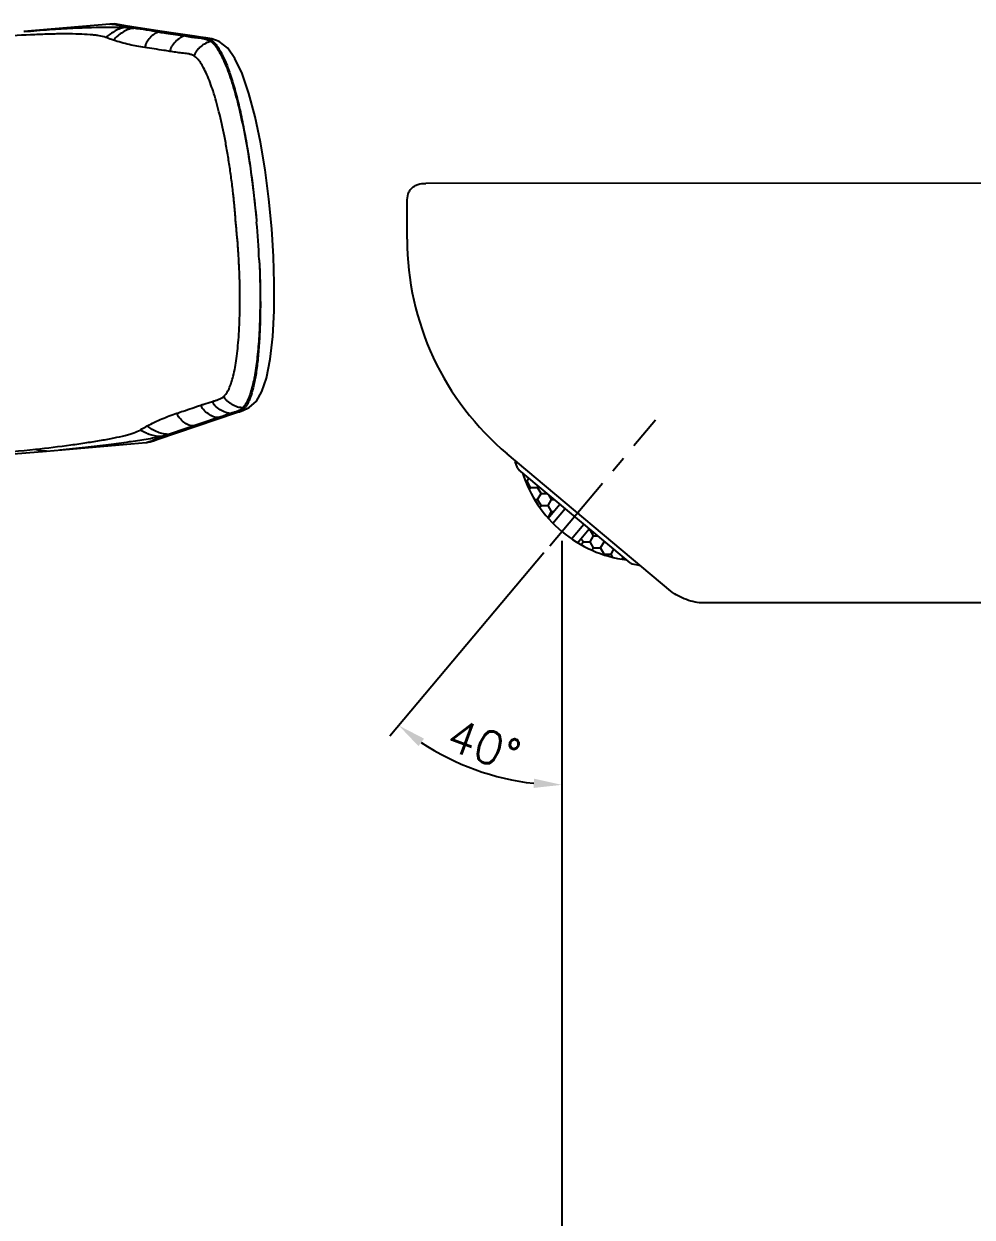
# Model space of a CAD drawing. Extents: x -7342 to 109, y -2615 to 214.
# Drawn here: x -5363.1 to -5261.6, y -2532.9 to -2405 of the extents above; entities that cross this region are included whole.
import ezdxf

# ---------------------------------------------------------------- set-up
doc = ezdxf.new("R2010")
doc.units = 0
doc.header["$LTSCALE"] = 7
doc.linetypes.add('CENTER', pattern=[2, 1.25, -0.25, 0.25, -0.25])
doc.layers.get('0').update_dxf_attribs({"color": 2, "linetype": 'CONTINUOUS'})
for name, color, linetype in [('08_ALL_FEATURES', 7, 'CONTINUOUS'), ('CL', 1, 'CENTER'), ('D', 2, 'CONTINUOUS'), ('DWG', 7, 'CONTINUOUS')]:
    doc.layers.add(name, color=color, linetype=linetype)
doc.styles.add('GHS', font='ROMANS.shx', dxfattribs={"bigfont": 'GHS.shx'})

msp = doc.modelspace()

# ---------------------------------------------------------------- hatches: boundary and pattern name
at = {"layer": 'D', "ltscale": 0.6}
h = msp.add_hatch(dxfattribs=at)
h.set_pattern_fill('HONEY', color=256, scale=6)
h.set_pattern_definition([(0, (5329.1063, 1194.3139), (1.125, 0.649519053), [0.75, -1.5]), (120, (5329.1063, 1194.3139), (-1.125, 0.649519053), [0.75, -1.5]), (60, (5329.1063, 1194.3139), (2e-16, 1.299038106), [-1.5, 0.75])])
h.paths.add_polyline_path([(-5305.75, -2456.47), (-5309.75, -2453.11, 0.104208), (-5307.01, -2457.97)])
h.paths.add_polyline_path([(-5303.87, -2460.61, 0.104208), (-5298.61, -2462.46), (-5302.61, -2459.11)])

# ---------------------------------------------------------------- linework, layer by layer
at = {"color": 7, "linetype": 'Continuous'}
for p, q in [((-5232.86, -2422.1), (-5320.11, -2422.11)), ((-5322.11, -2428.1), (-5322.11, -2424.09)), ((-5293.85, -2465.8), (-5311.39, -2451.08)), ((-5254.85, -2467.07), (-5290.35, -2467.07))]:
    msp.add_line(p, q, dxfattribs=at)
for p, q in [((-5305.54, -2460.41), (-5305.54, -2564.23)), ((-5307.47, -2461.71), (-5323.95, -2481.36))]:
    msp.add_line(p, q)
msp.add_arc((-5292.11, -2428.1), 30, 180, 230, dxfattribs=at)
msp.add_arc((-5305.54, -2459.41), 27.15, 236.3345, 263.6655)
for points, knots in [([(-5322.11, -2424.09), (-5322.11, -2423.8), (-5322.06, -2423.38), (-5321.83, -2422.89), (-5321.6, -2422.6), (-5321.31, -2422.38), (-5320.82, -2422.15), (-5320.4, -2422.11), (-5320.11, -2422.11)], [0, 0, 0, 0, 0.270674, 0.387943, 0.499408, 0.611025, 0.728672, 1, 1, 1, 1]), ([(-5290.35, -2467.07), (-5290.66, -2467.07), (-5291.29, -2467), (-5292.21, -2466.73), (-5293.08, -2466.34), (-5293.62, -2466), (-5293.85, -2465.8)], [0, 0, 0, 0, 0.241215, 0.500268, 0.75918, 1, 1, 1, 1])]:
    msp.add_open_spline(points, degree=3, knots=knots, dxfattribs=at)
for points in [[(-5320.89, -2482.41), (-5320.29, -2481.61), (-5322.99, -2480.21)], [(-5308.51, -2485.9), (-5308.56, -2486.89), (-5305.54, -2486.56)]]:
    msp.add_solid(points)
at = {"layer": '08_ALL_FEATURES', "color": 7, "linetype": 'Continuous'}
for p, q in [((-5353.95, -2405.04), (-5363.15, -2405.85)), ((-5353.95, -2405.04), (-5353.94, -2405.04)), ((-5344.88, -2406.35), (-5347.13, -2406.01)), ((-5338.24, -2426.06), (-5338.23, -2426.25)), ((-5348.79, -2449.53), (-5340.39, -2446.68)), ((-5342.31, -2447.21), (-5347.57, -2449)), ((-5365.17, -2451.17), (-5360.72, -2450.81)), ((-5360.72, -2450.81), (-5350.04, -2449.87))]:
    msp.add_line(p, q, dxfattribs=at)
for points in [[(-5351.59, -2405.33), (-5352.26, -2405.22), (-5352.84, -2405.11), (-5353.46, -2405.03), (-5353.94, -2405.04)], [(-5347.13, -2406.01), (-5349.04, -2405.72), (-5351.59, -2405.33)], [(-5336.42, -2429.93), (-5336.6, -2426.99), (-5336.91, -2423.79), (-5337.31, -2420.66), (-5337.81, -2417.7), (-5338.38, -2414.97), (-5339.05, -2412.48), (-5339.78, -2410.34), (-5340.54, -2408.74), (-5341.31, -2407.64), (-5342.23, -2406.91), (-5343.03, -2406.63), (-5343.67, -2406.52), (-5344.25, -2406.45), (-5344.88, -2406.35)], [(-5340.39, -2446.68), (-5340.06, -2446.58), (-5339.7, -2446.46), (-5339.01, -2446.14), (-5338.24, -2445.43), (-5337.66, -2444.4), (-5337.18, -2442.97), (-5336.77, -2440.96), (-5336.5, -2438.51), (-5336.35, -2435.77), (-5336.33, -2432.82), (-5336.42, -2429.93)], [(-5350.06, -2449.88), (-5349.63, -2449.81), (-5349.15, -2449.65), (-5348.79, -2449.53)]]:
    msp.add_lwpolyline(points, dxfattribs=at)
for centre, radius, start, end in [((-5480.03, -3247.28), 851.57, 81.12416, 81.3108), ((-5440.33, -2435.19), 102.5, 2.7309, 5.0014), ((-5350.13, -2448.91), 0.972, 275.3881, 279.2425), ((-5350.14, -2448.83), 1.05, 279.2266, 280.6486)]:
    msp.add_arc(centre, radius, start, end, dxfattribs=at)
for points, knots in [([(-5354.39, -2406.47), (-5354.62, -2406.39), (-5355.01, -2406.3), (-5355.57, -2406.23), (-5356.29, -2406.16), (-5357.32, -2406.11), (-5358.71, -2406.09), (-5360.29, -2406.11), (-5362.66, -2406.2), (-5364.5, -2406.31), (-5365.77, -2406.39)], [0, 0, 0, 0, 0.064001, 0.103858, 0.148739, 0.253439, 0.376055, 0.514585, 0.666702, 1, 1, 1, 1]), ([(-5363.11, -2405.85), (-5362.2, -2405.77), (-5360.47, -2405.62), (-5357.4, -2405.43), (-5355.23, -2405.37), (-5353.89, -2405.37)], [0, 0, 0, 0, 0.295319, 0.565481, 1, 1, 1, 1]), ([(-5352.23, -2405.4), (-5352.43, -2405.42), (-5352.82, -2405.51), (-5353.37, -2405.76), (-5353.89, -2406.1), (-5354.22, -2406.34), (-5354.39, -2406.47)], [0, 0, 0, 0, 0.247213, 0.490637, 0.740465, 1, 1, 1, 1]), ([(-5353.94, -2405.04), (-5353.77, -2405.02), (-5353.43, -2405.06), (-5352.92, -2405.16), (-5352.41, -2405.25), (-5351.72, -2405.36), (-5350.86, -2405.49), (-5349.83, -2405.65), (-5348.8, -2405.81), (-5347.77, -2405.97), (-5346.91, -2406.1), (-5346.22, -2406.21), (-5345.71, -2406.28), (-5345.19, -2406.36), (-5344.67, -2406.44), (-5344.16, -2406.51), (-5343.64, -2406.58), (-5343.2, -2406.68), (-5342.87, -2406.9), (-5342.62, -2407.16), (-5342.37, -2407.5), (-5342.11, -2407.92), (-5341.85, -2408.42), (-5341.48, -2409.23), (-5341.04, -2410.43), (-5340.54, -2412.09), (-5340.06, -2413.99), (-5339.61, -2416.12), (-5339.19, -2418.43), (-5338.82, -2420.89), (-5338.5, -2423.44), (-5338.32, -2425.18), (-5338.24, -2426.06)], [0, 0, 0, 0, 0.016051, 0.032836, 0.049653, 0.06641, 0.0999, 0.133373, 0.166844, 0.200316, 0.233796, 0.250538, 0.267281, 0.284021, 0.30075, 0.317431, 0.334042, 0.350918, 0.360518, 0.371945, 0.385455, 0.401167, 0.419174, 0.439484, 0.486824, 0.542561, 0.60589, 0.675915, 0.751674, 0.831933, 0.91519, 1, 1, 1, 1]), ([(-5353.89, -2405.37), (-5353.58, -2405.37), (-5353.03, -2405.37), (-5352.47, -2405.38), (-5352.23, -2405.4)], [0, 0, 0, 0, 0.556014, 1, 1, 1, 1]), ([(-5351.38, -2405.48), (-5351.59, -2405.5), (-5352.01, -2405.6), (-5352.58, -2405.9), (-5353.1, -2406.3), (-5353.41, -2406.61), (-5353.56, -2406.77)], [0, 0, 0, 0, 0.244587, 0.492939, 0.746644, 1, 1, 1, 1]), ([(-5352.23, -2405.4), (-5352.06, -2405.4), (-5351.78, -2405.42), (-5351.5, -2405.46), (-5351.38, -2405.48)], [0, 0, 0, 0, 0.572159, 1, 1, 1, 1]), ([(-5348.64, -2405.9), (-5348.82, -2405.92), (-5349.19, -2406.09), (-5349.65, -2406.49), (-5349.96, -2406.92), (-5350.14, -2407.28), (-5350.19, -2407.47), (-5350.21, -2407.56)], [0, 0, 0, 0, 0.226925, 0.491859, 0.762314, 0.887454, 1, 1, 1, 1]), ([(-5348.64, -2405.9), (-5348.41, -2405.94), (-5347.49, -2406.07), (-5346.58, -2406.21), (-5345.89, -2406.32)], [0, 0, 0, 0, 0.249762, 1, 1, 1, 1]), ([(-5353.56, -2406.77), (-5353.63, -2406.74), (-5353.91, -2406.65), (-5354.18, -2406.55), (-5354.39, -2406.47)], [0, 0, 0, 0, 0.240587, 1, 1, 1, 1]), ([(-5350.21, -2407.55), (-5350.76, -2407.47), (-5351.89, -2407.26), (-5353.01, -2406.95), (-5353.56, -2406.77)], [0, 0, 0, 0, 0.488814, 1, 1, 1, 1]), ([(-5347.51, -2407.97), (-5347.73, -2407.93), (-5348.63, -2407.79), (-5349.53, -2407.66), (-5350.21, -2407.56)], [0, 0, 0, 0, 0.24025, 1, 1, 1, 1]), ([(-5345.89, -2406.32), (-5345.97, -2406.33), (-5346.15, -2406.38), (-5346.51, -2406.57), (-5346.93, -2406.92), (-5347.27, -2407.35), (-5347.46, -2407.71), (-5347.51, -2407.88), (-5347.51, -2407.97)], [0, 0, 0, 0, 0.103505, 0.224312, 0.498658, 0.773646, 0.895286, 1, 1, 1, 1]), ([(-5345.89, -2406.32), (-5345.66, -2406.36), (-5345.21, -2406.44), (-5344.52, -2406.52), (-5343.94, -2406.57), (-5343.47, -2406.71), (-5343.24, -2406.84), (-5343.13, -2406.91)], [0, 0, 0, 0, 0.244226, 0.486745, 0.730294, 0.858528, 1, 1, 1, 1]), ([(-5343.13, -2406.91), (-5343.22, -2406.93), (-5343.41, -2406.97), (-5343.79, -2407.15), (-5344.16, -2407.4), (-5344.49, -2407.71), (-5344.7, -2407.95), (-5344.85, -2408.21), (-5344.91, -2408.39), (-5344.92, -2408.47)], [0, 0, 0, 0, 0.10705, 0.230778, 0.505687, 0.644569, 0.776059, 0.89525, 1, 1, 1, 1]), ([(-5343.13, -2406.91), (-5343, -2407.01), (-5342.74, -2407.26), (-5342.38, -2407.75), (-5342.02, -2408.38), (-5341.51, -2409.47), (-5340.89, -2411.14), (-5340.23, -2413.51), (-5339.6, -2416.26), (-5339.05, -2419.34), (-5338.59, -2422.64), (-5338.35, -2424.91), (-5338.24, -2426.06)], [0, 0, 0, 0, 0.02416, 0.054331, 0.090606, 0.132727, 0.234372, 0.357984, 0.500529, 0.658119, 0.826295, 1, 1, 1, 1]), ([(-5344.92, -2408.47), (-5345.02, -2408.41), (-5345.24, -2408.31), (-5345.67, -2408.2), (-5346.22, -2408.15), (-5346.87, -2408.07), (-5347.3, -2408.01), (-5347.51, -2407.97)], [0, 0, 0, 0, 0.137467, 0.264742, 0.508745, 0.75215, 1, 1, 1, 1]), ([(-5341.73, -2444.93), (-5341.62, -2444.83), (-5341.41, -2444.57), (-5341.15, -2444.08), (-5340.92, -2443.46), (-5340.62, -2442.4), (-5340.4, -2441.15), (-5340.24, -2439.76), (-5340.1, -2438.1), (-5340.02, -2436.31), (-5340.01, -2434.42), (-5340.02, -2433.16), (-5340.05, -2432.13), (-5340.07, -2431.47), (-5340.1, -2430.94), (-5340.13, -2430.4), (-5340.15, -2429.86), (-5340.19, -2429.32), (-5340.22, -2428.98), (-5340.23, -2428.71), (-5340.24, -2428.51), (-5340.26, -2428.3), (-5340.29, -2428.03), (-5340.33, -2427.68), (-5340.37, -2427.27), (-5340.39, -2426.86), (-5340.44, -2426.45), (-5340.49, -2426.04), (-5340.5, -2425.62), (-5340.53, -2425.21), (-5340.57, -2424.8), (-5340.61, -2424.39), (-5340.65, -2423.98), (-5340.69, -2423.57), (-5340.75, -2423.03), (-5340.83, -2422.36), (-5340.97, -2421.31), (-5341.15, -2420.02), (-5341.4, -2418.52), (-5341.74, -2416.66), (-5342.2, -2414.55), (-5342.82, -2412.34), (-5343.39, -2410.77), (-5343.87, -2409.77), (-5344.21, -2409.2), (-5344.54, -2408.76), (-5344.79, -2408.55), (-5344.92, -2408.47)], [0, 0, 0, 0, 0.011679, 0.026229, 0.043815, 0.064488, 0.114733, 0.144226, 0.176421, 0.247995, 0.286877, 0.327432, 0.348244, 0.369342, 0.380002, 0.390731, 0.412295, 0.423172, 0.434082, 0.43953, 0.444978, 0.45045, 0.455957, 0.466989, 0.478, 0.488996, 0.500018, 0.511029, 0.522054, 0.533082, 0.544071, 0.55502, 0.565958, 0.576882, 0.587757, 0.609332, 0.630691, 0.67261, 0.713167, 0.752054, 0.823631, 0.885312, 0.935558, 0.956212, 0.973832, 0.988418, 1, 1, 1, 1]), ([(-5337.95, -2430.31), (-5337.87, -2431.89), (-5337.8, -2434.2), (-5337.85, -2437.19), (-5337.94, -2439.2), (-5338.09, -2441.01), (-5338.29, -2442.59), (-5338.55, -2443.93), (-5338.82, -2444.87), (-5339.06, -2445.48), (-5339.25, -2445.83), (-5339.44, -2446.11), (-5339.65, -2446.32), (-5339.87, -2446.46), (-5340.11, -2446.54), (-5340.34, -2446.62), (-5340.58, -2446.69), (-5340.81, -2446.77), (-5341.12, -2446.88), (-5341.52, -2447.01), (-5341.98, -2447.17), (-5342.61, -2447.38), (-5343.39, -2447.65), (-5344.33, -2447.97), (-5345.27, -2448.28), (-5346.21, -2448.6), (-5346.99, -2448.87), (-5347.61, -2449.08), (-5348.08, -2449.24), (-5348.55, -2449.4), (-5348.94, -2449.53), (-5349.26, -2449.64), (-5349.49, -2449.72), (-5349.72, -2449.8), (-5349.87, -2449.85), (-5349.95, -2449.87)], [0, 0, 0, 0, 0.174598, 0.255012, 0.329246, 0.396239, 0.455015, 0.504976, 0.545798, 0.562719, 0.577292, 0.589627, 0.600133, 0.60949, 0.618405, 0.627372, 0.636462, 0.645598, 0.654739, 0.672961, 0.691131, 0.709313, 0.745713, 0.782111, 0.81851, 0.854899, 0.89127, 0.909451, 0.927647, 0.945877, 0.964129, 0.973237, 0.982305, 0.991288, 1, 1, 1, 1]), ([(-5337.95, -2430.3), (-5337.86, -2432.18), (-5337.81, -2434.9), (-5337.94, -2438.36), (-5338.12, -2440.6), (-5338.38, -2442.52), (-5338.68, -2443.91), (-5338.97, -2444.82), (-5339.19, -2445.37), (-5339.42, -2445.81), (-5339.6, -2446.06), (-5339.7, -2446.16)], [0, 0, 0, 0, 0.348336, 0.50455, 0.644372, 0.765214, 0.865056, 0.906893, 0.943287, 0.974238, 1, 1, 1, 1]), ([(-5346.78, -2446.75), (-5346.55, -2446.67), (-5345.68, -2446.38), (-5344.82, -2446.09), (-5344.2, -2445.87)], [0, 0, 0, 0, 0.271769, 1, 1, 1, 1]), ([(-5344.2, -2445.87), (-5344.09, -2445.84), (-5343.68, -2445.69), (-5343.26, -2445.57), (-5342.95, -2445.47)], [0, 0, 0, 0, 0.252529, 1, 1, 1, 1]), ([(-5342.31, -2447.21), (-5342.4, -2447.22), (-5342.58, -2447.2), (-5342.96, -2447.08), (-5343.44, -2446.8), (-5343.85, -2446.45), (-5344.1, -2446.12), (-5344.17, -2445.95), (-5344.2, -2445.87)], [0, 0, 0, 0, 0.103534, 0.224284, 0.498458, 0.773416, 0.89514, 1, 1, 1, 1]), ([(-5342.95, -2445.47), (-5342.85, -2445.44), (-5342.64, -2445.37), (-5342.33, -2445.28), (-5342.01, -2445.14), (-5341.82, -2445.01), (-5341.73, -2444.93)], [0, 0, 0, 0, 0.241557, 0.482221, 0.729345, 1, 1, 1, 1]), ([(-5341, -2446.77), (-5341.08, -2446.77), (-5341.27, -2446.75), (-5341.66, -2446.64), (-5342.15, -2446.38), (-5342.59, -2446.04), (-5342.85, -2445.72), (-5342.93, -2445.56), (-5342.95, -2445.47)], [0, 0, 0, 0, 0.104115, 0.226036, 0.50171, 0.775568, 0.896042, 1, 1, 1, 1]), ([(-5339.7, -2446.16), (-5339.79, -2446.16), (-5339.98, -2446.15), (-5340.39, -2446.05), (-5340.8, -2445.86), (-5341.18, -2445.61), (-5341.42, -2445.4), (-5341.62, -2445.18), (-5341.7, -2445.01), (-5341.73, -2444.93)], [0, 0, 0, 0, 0.107317, 0.231051, 0.505575, 0.644254, 0.775648, 0.894929, 1, 1, 1, 1]), ([(-5349.94, -2448.1), (-5349.43, -2447.82), (-5348.39, -2447.33), (-5347.31, -2446.93), (-5346.78, -2446.75)], [0, 0, 0, 0, 0.510668, 1, 1, 1, 1]), ([(-5344.94, -2448.1), (-5345.12, -2448.12), (-5345.52, -2448.02), (-5346.04, -2447.7), (-5346.43, -2447.33), (-5346.66, -2447), (-5346.75, -2446.83), (-5346.78, -2446.75)], [0, 0, 0, 0, 0.226658, 0.491585, 0.762192, 0.887409, 1, 1, 1, 1]), ([(-5341, -2446.77), (-5341.11, -2446.8), (-5341.54, -2446.96), (-5341.98, -2447.1), (-5342.31, -2447.21)], [0, 0, 0, 0, 0.250454, 1, 1, 1, 1]), ([(-5339.7, -2446.16), (-5339.79, -2446.26), (-5339.99, -2446.41), (-5340.33, -2446.56), (-5340.67, -2446.66), (-5340.89, -2446.73), (-5341, -2446.77)], [0, 0, 0, 0, 0.275884, 0.522136, 0.7611, 1, 1, 1, 1]), ([(-5350.71, -2448.55), (-5350.64, -2448.51), (-5350.39, -2448.36), (-5350.13, -2448.21), (-5349.94, -2448.1)], [0, 0, 0, 0, 0.268062, 1, 1, 1, 1]), ([(-5347.57, -2449), (-5347.78, -2449.01), (-5348.21, -2448.98), (-5348.83, -2448.78), (-5349.41, -2448.48), (-5349.77, -2448.23), (-5349.94, -2448.1)], [0, 0, 0, 0, 0.244524, 0.49316, 0.747011, 1, 1, 1, 1]), ([(-5361.9, -2450.59), (-5360.64, -2450.46), (-5358.8, -2450.24), (-5356.46, -2449.9), (-5354.9, -2449.65), (-5353.54, -2449.4), (-5352.53, -2449.18), (-5351.83, -2448.99), (-5351.29, -2448.82), (-5350.93, -2448.67), (-5350.71, -2448.55)], [0, 0, 0, 0, 0.33342, 0.485658, 0.624184, 0.746608, 0.851041, 0.895865, 0.935664, 1, 1, 1, 1]), ([(-5350.07, -2449.55), (-5350.67, -2449.65), (-5352.01, -2449.84), (-5354.17, -2450.14), (-5356.64, -2450.44), (-5358.39, -2450.61), (-5359.3, -2450.69)], [0, 0, 0, 0, 0.197438, 0.434951, 0.705046, 1, 1, 1, 1]), ([(-5348.39, -2449.23), (-5348.59, -2449.25), (-5349, -2449.22), (-5349.58, -2449.07), (-5350.15, -2448.83), (-5350.52, -2448.64), (-5350.71, -2448.55)], [0, 0, 0, 0, 0.247451, 0.490644, 0.740252, 1, 1, 1, 1]), ([(-5348.39, -2449.23), (-5348.64, -2449.29), (-5349.2, -2449.4), (-5349.76, -2449.5), (-5350.07, -2449.55)], [0, 0, 0, 0, 0.443115, 1, 1, 1, 1]), ([(-5347.57, -2449), (-5347.69, -2449.03), (-5347.96, -2449.13), (-5348.23, -2449.19), (-5348.39, -2449.23)], [0, 0, 0, 0, 0.428004, 1, 1, 1, 1]), ([(-5368.43, -2451.23), (-5367.88, -2451.17), (-5365.7, -2450.96), (-5363.52, -2450.77), (-5361.9, -2450.59)], [0, 0, 0, 0, 0.25342, 1, 1, 1, 1]), ([(-5360.72, -2450.81), (-5360.81, -2450.81), (-5361.01, -2450.81), (-5361.33, -2450.77), (-5361.6, -2450.72), (-5361.79, -2450.65), (-5361.87, -2450.62), (-5361.9, -2450.59)], [0, 0, 0, 0, 0.222001, 0.50504, 0.784499, 0.903584, 1, 1, 1, 1])]:
    msp.add_open_spline(points, degree=3, knots=knots, dxfattribs=at)
at = {"layer": 'CL', "color": 1}
msp.add_line((-5306.82, -2460.94), (-5295.5, -2447.45), dxfattribs=at)
at = {"layer": 'DWG'}
for p, q in [((-5310.27, -2452.58), (-5310.52, -2451.9)), ((-5298.23, -2462.78), (-5310.13, -2452.8)), ((-5307.01, -2457.97), (-5305.75, -2456.47)), ((-5306.49, -2458.53), (-5305.17, -2456.95)), ((-5304.5, -2460.2), (-5303.18, -2458.62)), ((-5303.87, -2460.61), (-5302.61, -2459.11)), ((-5297.99, -2462.89), (-5297.27, -2463.02))]:
    msp.add_line(p, q, dxfattribs=at)
for centre, radius, start, end in [((-5310.05, -2451.72), 0.5, 187.0586, 200), ((-5309.8, -2452.41), 0.5, 200, 230), ((-5296.85, -2449.05), 13.52, 197.4851, 230), ((-5296.85, -2449.05), 13.52, 230, 262.5149), ((-5297.91, -2462.4), 0.5, 230, 260), ((-5297.19, -2462.52), 0.5, 260, 272.9414)]:
    msp.add_arc(centre, radius, start, end, dxfattribs=at)

# ---------------------------------------------------------------- texts
at = {"insert": (-5313.88, -2482.34), "char_height": 3.5, "attachment_point": 5, "rotation": 340, "style": 'GHS'}
msp.add_mtext('\\A1;40°', dxfattribs=at)

doc.saveas('drawing.dxf')
